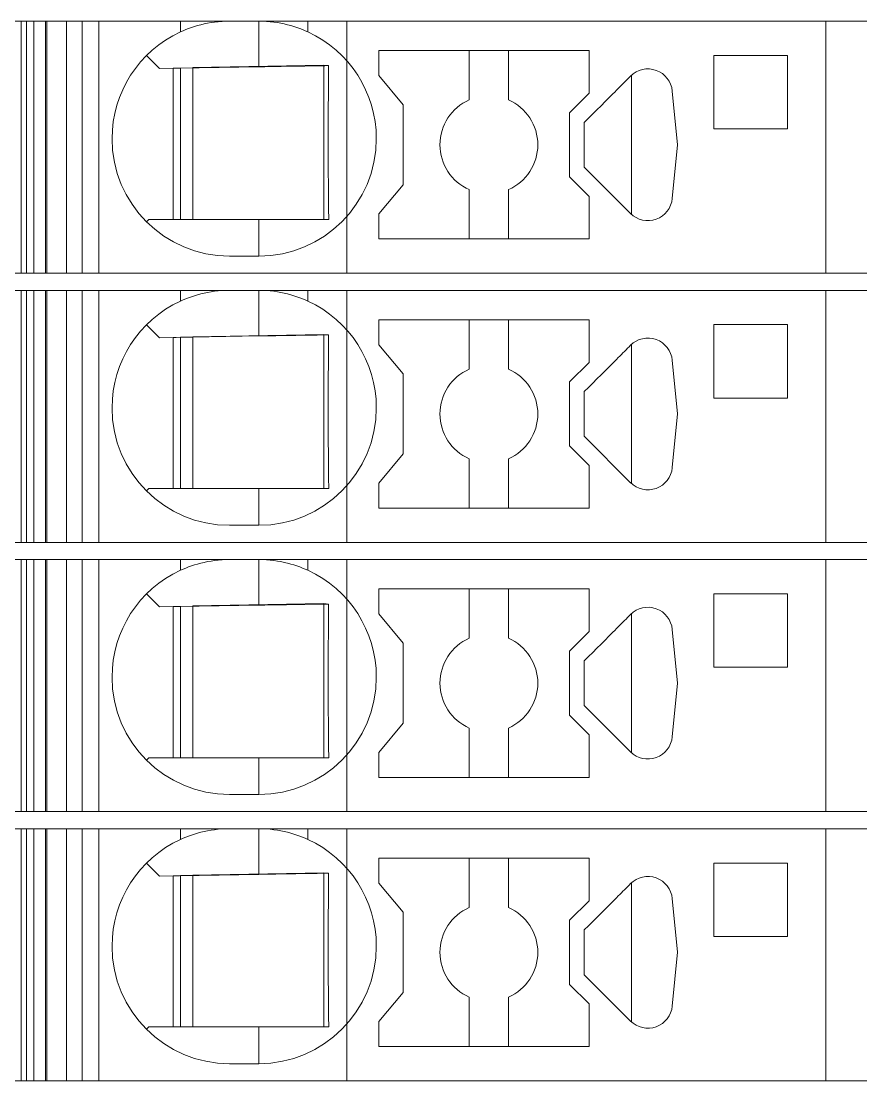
# Model space of a CAD drawing. Header units: millimetres. Extents: x 0 to 1680, y 0 to 1188.
# Drawn here: x 919.89 to 937.05, y 578.85 to 600.5 of the extents above; entities that cross this region are included whole.
import ezdxf
from ezdxf.enums import TextEntityAlignment as Align

# ---------------------------------------------------------------- set-up
doc = ezdxf.new("R2010")
doc.units = ezdxf.units.MM
for name, color, linetype, lineweight in [('EPLAN309', 5, 'Continuous', 5), ('EPLAN493', 5, 'Continuous', 5), ('MAIN-1', 7, 'Continuous', 5), ('MAIN-2', 7, 'Continuous', 5)]:
    doc.layers.add(name, color=color, linetype=linetype, lineweight=lineweight)
doc.styles.add('Tahoma', font='')
doc.styles.get('Tahoma').set_extended_font_data('Tahoma')

# ---------------------------------------------------------------- blocks, each defined once
blk = doc.blocks.new('EPLSYM_LibrarySPECIAL_Symbol12_Variant0_Placement8_4')
at = {"layer": 'EPLAN309', "lineweight": 13, "ltscale": 16}
blk.add_lwpolyline([(0, -5.15), (68.15, -5.15), (68.15, 0), (0, 0)], close=True, dxfattribs=at)
at = {"layer": 'EPLAN493', "color": 5, "style": 'Tahoma'}
blk.add_attdef('17_20450', text='', height=2.3478, dxfattribs=at).set_placement((0, -21.83478), align=Align.MIDDLE_RIGHT)
blk = doc.blocks.new('EPLSYM_LibrarySPECIAL_Symbol12_Variant0_Placement8_5')
at = {"layer": 'EPLAN309', "lineweight": 13, "ltscale": 16}
blk.add_lwpolyline([(0, -5.15), (68.15, -5.15), (68.15, 0), (0, 0)], close=True, dxfattribs=at)
at = {"layer": 'EPLAN493', "color": 5, "style": 'Tahoma'}
blk.add_attdef('17_20450', text='', height=2.3478, dxfattribs=at).set_placement((0, -21.83478), align=Align.MIDDLE_RIGHT)
blk = doc.blocks.new('EPLSYM_LibrarySPECIAL_Symbol12_Variant0_Placement8_6')
at = {"layer": 'EPLAN309', "lineweight": 13, "ltscale": 16}
blk.add_lwpolyline([(0, -5.15), (68.15, -5.15), (68.15, 0), (0, 0)], close=True, dxfattribs=at)
at = {"layer": 'EPLAN493', "color": 5, "style": 'Tahoma'}
blk.add_attdef('17_20450', text='', height=2.3478, dxfattribs=at).set_placement((0, -21.83478), align=Align.MIDDLE_RIGHT)
blk = doc.blocks.new('EPLSYM_LibrarySPECIAL_Symbol12_Variant0_Placement8_7')
at = {"layer": 'EPLAN309', "lineweight": 13, "ltscale": 16}
blk.add_lwpolyline([(0, -5.15), (68.15, -5.15), (68.15, 0), (0, 0)], close=True, dxfattribs=at)
at = {"layer": 'EPLAN493', "color": 5, "style": 'Tahoma'}
blk.add_attdef('17_20450', text='', height=2.3478, dxfattribs=at).set_placement((0, -21.83478), align=Align.MIDDLE_RIGHT)

msp = doc.modelspace()

# ---------------------------------------------------------------- linework, layer by layer
at = {"layer": 'MAIN-1'}
for p, q in [((920.001, 600.5), (919.893, 600.5)), ((919.893, 595.35), (919.893, 600.5)), ((920.001, 600.5), (923.15, 600.5)), ((920.001, 595.35), (920.001, 600.5)), ((923.15, 600.5), (924.15, 600.5)), ((923.15, 600.5), (923.15, 600.282)), ((923.313, 600.349), (923.372, 600.37)), ((923.372, 600.37), (923.433, 600.39)), ((923.433, 600.39), (923.497, 600.409)), ((923.497, 600.409), (923.563, 600.427)), ((923.563, 600.427), (923.631, 600.443)), ((923.631, 600.443), (923.701, 600.458)), ((923.701, 600.458), (923.772, 600.47)), ((923.772, 600.47), (923.846, 600.481)), ((923.846, 600.481), (923.921, 600.489)), ((923.921, 600.489), (923.997, 600.495)), ((923.997, 600.495), (924.073, 600.499)), ((924.073, 600.499), (924.15, 600.5)), ((924.75, 600.5), (924.15, 600.5)), ((924.827, 600.499), (924.75, 600.5)), ((925.75, 600.5), (924.75, 600.5)), ((924.75, 599.568), (924.75, 600.5)), ((924.903, 600.495), (924.827, 600.499)), ((924.979, 600.489), (924.903, 600.495)), ((925.054, 600.481), (924.979, 600.489)), ((925.128, 600.47), (925.054, 600.481)), ((925.199, 600.458), (925.128, 600.47)), ((925.269, 600.443), (925.199, 600.458)), ((925.337, 600.427), (925.269, 600.443)), ((925.403, 600.409), (925.337, 600.427)), ((925.467, 600.39), (925.403, 600.409)), ((925.528, 600.37), (925.467, 600.39)), ((925.587, 600.349), (925.528, 600.37)), ((925.75, 600.5), (936.332, 600.5)), ((925.75, 600.5), (925.75, 600.282)), ((937.05, 600.5), (936.332, 600.5)), ((936.332, 595.35), (936.332, 600.5)), ((923.15, 600.282), (923.202, 600.305)), ((923.202, 600.305), (923.256, 600.327)), ((923.256, 600.327), (923.313, 600.349)), ((925.644, 600.327), (925.587, 600.349)), ((925.698, 600.305), (925.644, 600.327)), ((925.75, 600.282), (925.698, 600.305)), ((922.453, 599.797), (922.717, 599.533)), ((927.2, 599.9), (927.2, 599.389)), ((931.5, 599.9), (927.2, 599.9)), ((929.05, 599.9), (929.05, 598.892)), ((929.85, 598.892), (929.85, 599.9)), ((931.5, 599.029), (931.5, 599.9)), ((934.05, 599.8), (934.05, 598.3)), ((935.55, 599.8), (934.05, 599.8)), ((935.55, 598.3), (935.55, 599.8)), ((922.717, 599.533), (924.75, 599.568)), ((923, 596.45), (923, 599.538)), ((923.15, 599.54), (923.15, 596.45)), ((923.4, 596.45), (923.4, 599.545)), ((924.87, 599.57), (924.75, 599.568)), ((924.987, 599.572), (924.87, 599.57)), ((925.1, 599.574), (924.987, 599.572)), ((925.209, 599.576), (925.1, 599.574)), ((925.313, 599.578), (925.209, 599.576)), ((925.412, 599.579), (925.313, 599.578)), ((925.507, 599.581), (925.412, 599.579)), ((925.599, 599.583), (925.507, 599.581)), ((925.688, 599.584), (925.599, 599.583)), ((925.774, 599.586), (925.688, 599.584)), ((925.858, 599.587), (925.774, 599.586)), ((925.94, 599.588), (925.858, 599.587)), ((926.02, 599.59), (925.94, 599.588)), ((926.099, 599.591), (926.02, 599.59)), ((926.079, 596.45), (926.079, 599.591)), ((926.176, 599.592), (926.099, 599.591)), ((926.175, 599.45), (926.176, 599.522)), ((926.176, 599.522), (926.176, 599.592)), ((926.173, 599.303), (926.174, 599.377)), ((926.173, 599.227), (926.173, 599.303)), ((926.174, 599.377), (926.175, 599.45)), ((927.7, 598.793), (927.2, 599.389)), ((932.252, 599.285), (932.221, 599.253)), ((932.284, 599.316), (932.252, 599.285)), ((932.315, 599.347), (932.284, 599.316)), ((932.346, 599.379), (932.315, 599.347)), ((932.367, 599.398), (932.367, 596.552)), ((926.17, 598.988), (926.171, 599.07)), ((926.171, 599.07), (926.172, 599.149)), ((926.172, 599.149), (926.173, 599.227)), ((932.058, 599.09), (932.021, 599.053)), ((932.094, 599.126), (932.058, 599.09)), ((932.127, 599.159), (932.094, 599.126)), ((932.158, 599.191), (932.127, 599.159)), ((932.19, 599.222), (932.158, 599.191)), ((932.221, 599.253), (932.19, 599.222)), ((933.302, 597.975), (933.198, 599.072)), ((926.169, 598.817), (926.17, 598.904)), ((926.17, 598.904), (926.17, 598.988)), ((931.1, 598.629), (931.5, 599.029)), ((931.823, 598.856), (931.742, 598.774)), ((931.902, 598.934), (931.823, 598.856)), ((931.943, 598.975), (931.902, 598.934)), ((931.983, 599.015), (931.943, 598.975)), ((932.021, 599.053), (931.983, 599.015)), ((926.168, 598.632), (926.169, 598.726)), ((926.168, 598.534), (926.168, 598.632)), ((926.169, 598.726), (926.169, 598.817)), ((927.7, 597.157), (927.7, 598.793)), ((931.1, 598.629), (931.1, 597.321)), ((931.658, 598.69), (931.572, 598.604)), ((931.742, 598.774), (931.658, 598.69)), ((926.167, 598.431), (926.168, 598.534)), ((926.167, 598.324), (926.167, 598.431)), ((931.486, 598.518), (931.4, 598.432)), ((931.4, 598.302), (931.4, 598.432)), ((931.572, 598.604), (931.486, 598.518)), ((926.167, 598.213), (926.167, 598.324)), ((926.167, 598.1), (926.167, 598.213)), ((931.4, 598.171), (931.4, 598.302)), ((934.05, 598.3), (935.55, 598.3)), ((926.167, 597.979), (926.167, 598.1)), ((926.167, 597.861), (926.167, 597.979)), ((931.4, 598.04), (931.4, 598.171)), ((931.4, 597.91), (931.4, 598.04)), ((933.198, 596.878), (933.302, 597.975)), ((926.167, 597.747), (926.167, 597.861)), ((931.4, 597.779), (931.4, 597.91)), ((931.4, 597.648), (931.4, 597.779)), ((926.168, 597.638), (926.167, 597.747)), ((926.168, 597.534), (926.168, 597.638)), ((931.4, 597.518), (931.4, 597.648)), ((926.169, 597.434), (926.168, 597.534)), ((926.169, 597.339), (926.169, 597.434)), ((926.17, 597.248), (926.169, 597.339)), ((931.4, 597.518), (932.346, 596.571)), ((926.171, 597.159), (926.17, 597.248)), ((926.172, 597.073), (926.171, 597.159)), ((927.2, 596.561), (927.7, 597.157)), ((931.5, 596.921), (931.1, 597.321)), ((926.172, 596.99), (926.172, 597.073)), ((926.173, 596.908), (926.172, 596.99)), ((926.174, 596.829), (926.173, 596.908)), ((929.05, 596.05), (929.05, 597.058)), ((929.85, 596.05), (929.85, 597.058)), ((931.5, 596.05), (931.5, 596.921)), ((926.175, 596.75), (926.174, 596.829)), ((926.176, 596.674), (926.175, 596.75)), ((926.176, 596.598), (926.176, 596.674)), ((926.177, 596.524), (926.176, 596.598)), ((926.178, 596.45), (926.177, 596.524)), ((927.2, 596.561), (927.2, 596.05)), ((922.5, 596.45), (922.453, 596.403)), ((922.5, 596.45), (924.75, 596.45)), ((924.75, 596.45), (924.842, 596.45)), ((924.75, 596.45), (924.75, 595.7)), ((924.842, 596.45), (924.933, 596.45)), ((924.933, 596.45), (925.023, 596.45)), ((925.023, 596.45), (925.11, 596.45)), ((925.11, 596.45), (925.195, 596.45)), ((925.195, 596.45), (925.278, 596.45)), ((925.278, 596.45), (925.358, 596.45)), ((925.358, 596.45), (925.436, 596.45)), ((925.436, 596.45), (925.511, 596.45)), ((925.511, 596.45), (925.585, 596.45)), ((925.585, 596.45), (925.657, 596.45)), ((925.657, 596.45), (925.726, 596.45)), ((925.726, 596.45), (925.795, 596.45)), ((925.795, 596.45), (925.861, 596.45)), ((925.861, 596.45), (925.927, 596.45)), ((925.927, 596.45), (925.991, 596.45)), ((925.991, 596.45), (926.055, 596.45)), ((926.055, 596.45), (926.117, 596.45)), ((926.117, 596.45), (926.178, 596.45)), ((931.5, 596.05), (927.2, 596.05)), ((924.75, 595.7), (924.15, 595.7)), ((920.001, 595.35), (919.893, 595.35)), ((920.001, 595.35), (936.332, 595.35)), ((937.05, 595.35), (936.332, 595.35)), ((920.001, 595), (919.893, 595)), ((919.893, 589.85), (919.893, 595)), ((920.001, 595), (923.15, 595)), ((920.001, 589.85), (920.001, 595)), ((923.15, 595), (924.15, 595)), ((923.15, 595), (923.15, 594.782)), ((923.563, 594.927), (923.631, 594.943)), ((923.631, 594.943), (923.701, 594.958)), ((923.701, 594.958), (923.772, 594.97)), ((923.772, 594.97), (923.846, 594.981)), ((923.846, 594.981), (923.921, 594.989)), ((923.921, 594.989), (923.997, 594.995)), ((923.997, 594.995), (924.073, 594.999)), ((924.073, 594.999), (924.15, 595)), ((924.75, 595), (924.15, 595)), ((924.827, 594.999), (924.75, 595)), ((925.75, 595), (924.75, 595)), ((924.75, 594.068), (924.75, 595)), ((924.903, 594.995), (924.827, 594.999)), ((924.979, 594.989), (924.903, 594.995)), ((925.054, 594.981), (924.979, 594.989)), ((925.128, 594.97), (925.054, 594.981)), ((925.199, 594.958), (925.128, 594.97)), ((925.269, 594.943), (925.199, 594.958)), ((925.337, 594.927), (925.269, 594.943)), ((925.75, 595), (936.332, 595)), ((925.75, 595), (925.75, 594.782)), ((937.05, 595), (936.332, 595)), ((936.332, 589.85), (936.332, 595)), ((923.15, 594.782), (923.202, 594.805)), ((923.202, 594.805), (923.256, 594.827)), ((923.256, 594.827), (923.313, 594.849)), ((923.313, 594.849), (923.372, 594.87)), ((923.372, 594.87), (923.433, 594.89)), ((923.433, 594.89), (923.497, 594.909)), ((923.497, 594.909), (923.563, 594.927)), ((925.403, 594.909), (925.337, 594.927)), ((925.467, 594.89), (925.403, 594.909)), ((925.528, 594.87), (925.467, 594.89)), ((925.587, 594.849), (925.528, 594.87)), ((925.644, 594.827), (925.587, 594.849)), ((925.698, 594.805), (925.644, 594.827)), ((925.75, 594.782), (925.698, 594.805)), ((922.453, 594.297), (922.717, 594.033)), ((927.2, 594.4), (927.2, 593.889)), ((931.5, 594.4), (927.2, 594.4)), ((929.05, 594.4), (929.05, 593.392)), ((929.85, 593.392), (929.85, 594.4)), ((931.5, 593.529), (931.5, 594.4)), ((934.05, 594.3), (934.05, 592.8)), ((935.55, 594.3), (934.05, 594.3)), ((935.55, 592.8), (935.55, 594.3)), ((925.209, 594.076), (925.1, 594.074)), ((925.313, 594.078), (925.209, 594.076)), ((925.412, 594.079), (925.313, 594.078)), ((925.507, 594.081), (925.412, 594.079)), ((925.599, 594.083), (925.507, 594.081)), ((925.688, 594.084), (925.599, 594.083)), ((925.774, 594.086), (925.688, 594.084)), ((925.858, 594.087), (925.774, 594.086)), ((925.94, 594.088), (925.858, 594.087)), ((926.02, 594.09), (925.94, 594.088)), ((926.099, 594.091), (926.02, 594.09)), ((926.079, 590.95), (926.079, 594.091)), ((926.176, 594.092), (926.099, 594.091)), ((926.176, 594.022), (926.176, 594.092)), ((922.717, 594.033), (924.75, 594.068)), ((923, 590.95), (923, 594.038)), ((923.15, 594.04), (923.15, 590.95)), ((923.4, 590.95), (923.4, 594.045)), ((924.87, 594.07), (924.75, 594.068)), ((924.987, 594.072), (924.87, 594.07)), ((925.1, 594.074), (924.987, 594.072)), ((926.173, 593.803), (926.174, 593.877)), ((926.174, 593.877), (926.175, 593.95)), ((926.175, 593.95), (926.176, 594.022)), ((927.7, 593.293), (927.2, 593.889)), ((932.346, 593.879), (932.315, 593.847)), ((932.367, 593.898), (932.367, 591.052)), ((926.171, 593.57), (926.172, 593.649)), ((926.172, 593.649), (926.173, 593.727)), ((926.173, 593.727), (926.173, 593.803)), ((932.127, 593.659), (932.094, 593.626)), ((932.158, 593.691), (932.127, 593.659)), ((932.19, 593.722), (932.158, 593.691)), ((932.221, 593.753), (932.19, 593.722)), ((932.252, 593.785), (932.221, 593.753)), ((932.284, 593.816), (932.252, 593.785)), ((932.315, 593.847), (932.284, 593.816)), ((926.17, 593.488), (926.171, 593.57)), ((926.17, 593.404), (926.17, 593.488)), ((931.1, 593.129), (931.5, 593.529)), ((931.902, 593.434), (931.823, 593.356)), ((931.943, 593.475), (931.902, 593.434)), ((931.983, 593.515), (931.943, 593.475)), ((932.021, 593.553), (931.983, 593.515)), ((932.058, 593.59), (932.021, 593.553)), ((932.094, 593.626), (932.058, 593.59)), ((933.302, 592.475), (933.198, 593.572)), ((926.168, 593.132), (926.169, 593.226)), ((926.169, 593.317), (926.17, 593.404)), ((926.169, 593.226), (926.169, 593.317)), ((927.7, 591.657), (927.7, 593.293)), ((931.742, 593.274), (931.658, 593.19)), ((931.823, 593.356), (931.742, 593.274)), ((926.167, 592.931), (926.168, 593.034)), ((926.168, 593.034), (926.168, 593.132)), ((931.1, 593.129), (931.1, 591.821)), ((931.486, 593.018), (931.4, 592.932)), ((931.572, 593.104), (931.486, 593.018)), ((931.658, 593.19), (931.572, 593.104)), ((926.167, 592.824), (926.167, 592.931)), ((926.167, 592.713), (926.167, 592.824)), ((931.4, 592.802), (931.4, 592.932)), ((931.4, 592.671), (931.4, 592.802)), ((934.05, 592.8), (935.55, 592.8)), ((926.167, 592.6), (926.167, 592.713)), ((926.167, 592.479), (926.167, 592.6)), ((931.4, 592.54), (931.4, 592.671)), ((926.167, 592.361), (926.167, 592.479)), ((926.167, 592.247), (926.167, 592.361)), ((931.4, 592.41), (931.4, 592.54)), ((931.4, 592.279), (931.4, 592.41)), ((933.198, 591.378), (933.302, 592.475)), ((926.168, 592.138), (926.167, 592.247)), ((926.168, 592.034), (926.168, 592.138)), ((931.4, 592.148), (931.4, 592.279)), ((931.4, 592.018), (931.4, 592.148)), ((926.169, 591.934), (926.168, 592.034)), ((926.169, 591.839), (926.169, 591.934)), ((931.4, 592.018), (932.346, 591.071)), ((926.17, 591.748), (926.169, 591.839)), ((926.171, 591.659), (926.17, 591.748)), ((931.5, 591.421), (931.1, 591.821)), ((926.172, 591.573), (926.171, 591.659)), ((926.172, 591.49), (926.172, 591.573)), ((926.173, 591.408), (926.172, 591.49)), ((927.2, 591.061), (927.7, 591.657)), ((929.05, 590.55), (929.05, 591.558)), ((929.85, 590.55), (929.85, 591.558)), ((926.174, 591.329), (926.173, 591.408)), ((926.175, 591.25), (926.174, 591.329)), ((931.5, 590.55), (931.5, 591.421)), ((926.176, 591.174), (926.175, 591.25)), ((926.176, 591.098), (926.176, 591.174)), ((926.177, 591.024), (926.176, 591.098)), ((927.2, 591.061), (927.2, 590.55)), ((922.5, 590.95), (922.453, 590.903)), ((922.5, 590.95), (924.75, 590.95)), ((924.75, 590.95), (924.842, 590.95)), ((924.75, 590.95), (924.75, 590.2)), ((924.842, 590.95), (924.933, 590.95)), ((924.933, 590.95), (925.023, 590.95)), ((925.023, 590.95), (925.11, 590.95)), ((925.11, 590.95), (925.195, 590.95)), ((925.195, 590.95), (925.278, 590.95)), ((925.278, 590.95), (925.358, 590.95)), ((925.358, 590.95), (925.436, 590.95)), ((925.436, 590.95), (925.511, 590.95)), ((925.511, 590.95), (925.585, 590.95)), ((925.585, 590.95), (925.657, 590.95)), ((925.657, 590.95), (925.726, 590.95)), ((925.726, 590.95), (925.795, 590.95)), ((925.795, 590.95), (925.861, 590.95)), ((925.861, 590.95), (925.927, 590.95)), ((925.927, 590.95), (925.991, 590.95)), ((925.991, 590.95), (926.055, 590.95)), ((926.055, 590.95), (926.117, 590.95)), ((926.117, 590.95), (926.178, 590.95)), ((926.178, 590.95), (926.177, 591.024)), ((931.5, 590.55), (927.2, 590.55)), ((924.75, 590.2), (924.15, 590.2)), ((920.001, 589.85), (919.893, 589.85)), ((920.001, 589.85), (936.332, 589.85)), ((937.05, 589.85), (936.332, 589.85)), ((920.001, 589.5), (919.893, 589.5)), ((919.893, 584.35), (919.893, 589.5)), ((920.001, 589.5), (923.15, 589.5)), ((920.001, 584.35), (920.001, 589.5)), ((923.15, 589.5), (924.15, 589.5)), ((923.15, 589.5), (923.15, 589.282)), ((923.202, 589.305), (923.256, 589.327)), ((923.256, 589.327), (923.313, 589.349)), ((923.313, 589.349), (923.372, 589.37)), ((923.372, 589.37), (923.433, 589.39)), ((923.433, 589.39), (923.497, 589.409)), ((923.497, 589.409), (923.563, 589.427)), ((923.563, 589.427), (923.631, 589.443)), ((923.631, 589.443), (923.701, 589.458)), ((923.701, 589.458), (923.772, 589.47)), ((923.772, 589.47), (923.846, 589.481)), ((923.846, 589.481), (923.921, 589.489)), ((923.921, 589.489), (923.997, 589.495)), ((923.997, 589.495), (924.073, 589.499)), ((924.073, 589.499), (924.15, 589.5)), ((924.75, 589.5), (924.15, 589.5)), ((924.827, 589.499), (924.75, 589.5)), ((925.75, 589.5), (924.75, 589.5)), ((924.75, 588.568), (924.75, 589.5)), ((924.903, 589.495), (924.827, 589.499)), ((924.979, 589.489), (924.903, 589.495)), ((925.054, 589.481), (924.979, 589.489)), ((925.128, 589.47), (925.054, 589.481)), ((925.199, 589.458), (925.128, 589.47)), ((925.269, 589.443), (925.199, 589.458)), ((925.337, 589.427), (925.269, 589.443)), ((925.403, 589.409), (925.337, 589.427)), ((925.467, 589.39), (925.403, 589.409)), ((925.528, 589.37), (925.467, 589.39)), ((925.587, 589.349), (925.528, 589.37)), ((925.644, 589.327), (925.587, 589.349)), ((925.698, 589.305), (925.644, 589.327)), ((925.75, 589.5), (936.332, 589.5)), ((925.75, 589.5), (925.75, 589.282)), ((937.05, 589.5), (936.332, 589.5)), ((936.332, 584.35), (936.332, 589.5)), ((923.15, 589.282), (923.202, 589.305)), ((925.75, 589.282), (925.698, 589.305)), ((927.2, 588.9), (927.2, 588.389)), ((931.5, 588.9), (927.2, 588.9)), ((929.05, 588.9), (929.05, 587.892)), ((929.85, 587.892), (929.85, 588.9)), ((931.5, 588.029), (931.5, 588.9)), ((922.453, 588.797), (922.717, 588.533)), ((934.05, 588.8), (934.05, 587.3)), ((935.55, 588.8), (934.05, 588.8)), ((935.55, 587.3), (935.55, 588.8)), ((922.717, 588.533), (924.75, 588.568)), ((923, 585.45), (923, 588.538)), ((923.15, 588.54), (923.15, 585.45)), ((923.4, 585.45), (923.4, 588.545)), ((924.87, 588.57), (924.75, 588.568)), ((924.987, 588.572), (924.87, 588.57)), ((925.1, 588.574), (924.987, 588.572)), ((925.209, 588.576), (925.1, 588.574)), ((925.313, 588.578), (925.209, 588.576)), ((925.412, 588.579), (925.313, 588.578)), ((925.507, 588.581), (925.412, 588.579)), ((925.599, 588.583), (925.507, 588.581)), ((925.688, 588.584), (925.599, 588.583)), ((925.774, 588.586), (925.688, 588.584)), ((925.858, 588.587), (925.774, 588.586)), ((925.94, 588.588), (925.858, 588.587)), ((926.02, 588.59), (925.94, 588.588)), ((926.099, 588.591), (926.02, 588.59)), ((926.079, 585.45), (926.079, 588.591)), ((926.176, 588.592), (926.099, 588.591)), ((926.174, 588.377), (926.175, 588.45)), ((926.175, 588.45), (926.176, 588.522)), ((926.176, 588.522), (926.176, 588.592)), ((926.173, 588.303), (926.174, 588.377)), ((926.173, 588.227), (926.173, 588.303)), ((927.7, 587.793), (927.2, 588.389)), ((932.221, 588.253), (932.19, 588.222)), ((932.252, 588.285), (932.221, 588.253)), ((932.284, 588.316), (932.252, 588.285)), ((932.315, 588.347), (932.284, 588.316)), ((932.346, 588.379), (932.315, 588.347)), ((932.367, 588.398), (932.367, 585.552)), ((926.17, 587.988), (926.171, 588.07)), ((926.171, 588.07), (926.172, 588.149)), ((926.172, 588.149), (926.173, 588.227)), ((931.1, 587.629), (931.5, 588.029)), ((931.983, 588.015), (931.943, 587.975)), ((932.021, 588.053), (931.983, 588.015)), ((932.058, 588.09), (932.021, 588.053)), ((932.094, 588.126), (932.058, 588.09)), ((932.127, 588.159), (932.094, 588.126)), ((932.158, 588.191), (932.127, 588.159)), ((932.19, 588.222), (932.158, 588.191)), ((933.302, 586.975), (933.198, 588.072)), ((926.169, 587.817), (926.17, 587.904)), ((926.169, 587.726), (926.169, 587.817)), ((926.17, 587.904), (926.17, 587.988)), ((931.823, 587.856), (931.742, 587.774)), ((931.902, 587.934), (931.823, 587.856)), ((931.943, 587.975), (931.902, 587.934)), ((926.168, 587.632), (926.169, 587.726)), ((926.168, 587.534), (926.168, 587.632)), ((927.7, 586.157), (927.7, 587.793)), ((931.1, 587.629), (931.1, 586.321)), ((931.572, 587.604), (931.486, 587.518)), ((931.658, 587.69), (931.572, 587.604)), ((931.742, 587.774), (931.658, 587.69)), ((926.167, 587.431), (926.168, 587.534)), ((926.167, 587.324), (926.167, 587.431)), ((931.486, 587.518), (931.4, 587.432)), ((931.4, 587.302), (931.4, 587.432)), ((926.167, 587.213), (926.167, 587.324)), ((926.167, 587.1), (926.167, 587.213)), ((931.4, 587.171), (931.4, 587.302)), ((931.4, 587.04), (931.4, 587.171)), ((934.05, 587.3), (935.55, 587.3)), ((926.167, 586.979), (926.167, 587.1)), ((926.167, 586.861), (926.167, 586.979)), ((931.4, 586.91), (931.4, 587.04)), ((933.198, 585.878), (933.302, 586.975)), ((926.167, 586.747), (926.167, 586.861)), ((926.168, 586.638), (926.167, 586.747)), ((931.4, 586.779), (931.4, 586.91)), ((931.4, 586.648), (931.4, 586.779)), ((926.168, 586.534), (926.168, 586.638)), ((926.169, 586.434), (926.168, 586.534)), ((931.4, 586.518), (931.4, 586.648)), ((931.4, 586.518), (932.346, 585.571)), ((926.169, 586.339), (926.169, 586.434)), ((926.17, 586.248), (926.169, 586.339)), ((931.5, 585.921), (931.1, 586.321)), ((926.171, 586.159), (926.17, 586.248)), ((926.172, 586.073), (926.171, 586.159)), ((926.172, 585.99), (926.172, 586.073)), ((927.2, 585.561), (927.7, 586.157)), ((926.173, 585.908), (926.172, 585.99)), ((926.174, 585.829), (926.173, 585.908)), ((929.05, 585.05), (929.05, 586.058)), ((929.85, 585.05), (929.85, 586.058)), ((931.5, 585.05), (931.5, 585.921)), ((926.175, 585.75), (926.174, 585.829)), ((926.176, 585.674), (926.175, 585.75)), ((926.176, 585.598), (926.176, 585.674)), ((922.5, 585.45), (922.453, 585.403)), ((922.5, 585.45), (924.75, 585.45)), ((924.75, 585.45), (924.842, 585.45)), ((924.75, 585.45), (924.75, 584.7)), ((924.842, 585.45), (924.933, 585.45)), ((924.933, 585.45), (925.023, 585.45)), ((925.023, 585.45), (925.11, 585.45)), ((925.11, 585.45), (925.195, 585.45)), ((925.195, 585.45), (925.278, 585.45)), ((925.278, 585.45), (925.358, 585.45)), ((925.358, 585.45), (925.436, 585.45)), ((925.436, 585.45), (925.511, 585.45)), ((925.511, 585.45), (925.585, 585.45)), ((925.585, 585.45), (925.657, 585.45)), ((925.657, 585.45), (925.726, 585.45)), ((925.726, 585.45), (925.795, 585.45)), ((925.795, 585.45), (925.861, 585.45)), ((925.861, 585.45), (925.927, 585.45)), ((925.927, 585.45), (925.991, 585.45)), ((925.991, 585.45), (926.055, 585.45)), ((926.055, 585.45), (926.117, 585.45)), ((926.117, 585.45), (926.178, 585.45)), ((926.177, 585.524), (926.176, 585.598)), ((926.178, 585.45), (926.177, 585.524)), ((927.2, 585.561), (927.2, 585.05)), ((931.5, 585.05), (927.2, 585.05)), ((924.75, 584.7), (924.15, 584.7)), ((920.001, 584.35), (919.893, 584.35)), ((920.001, 584.35), (936.332, 584.35)), ((937.05, 584.35), (936.332, 584.35)), ((920.001, 584), (919.893, 584)), ((919.893, 578.85), (919.893, 584)), ((920.001, 584), (923.15, 584)), ((920.001, 578.85), (920.001, 584)), ((923.15, 584), (924.15, 584)), ((923.15, 584), (923.15, 583.782)), ((923.433, 583.89), (923.497, 583.909)), ((923.497, 583.909), (923.563, 583.927)), ((923.563, 583.927), (923.631, 583.943)), ((923.631, 583.943), (923.701, 583.958)), ((923.701, 583.958), (923.772, 583.97)), ((923.772, 583.97), (923.846, 583.981)), ((923.846, 583.981), (923.921, 583.989)), ((923.921, 583.989), (923.997, 583.995)), ((923.997, 583.995), (924.073, 583.999)), ((924.073, 583.999), (924.15, 584)), ((924.75, 584), (924.15, 584)), ((924.827, 583.999), (924.75, 584)), ((925.75, 584), (924.75, 584)), ((924.75, 583.068), (924.75, 584)), ((924.903, 583.995), (924.827, 583.999)), ((924.979, 583.989), (924.903, 583.995)), ((925.054, 583.981), (924.979, 583.989)), ((925.128, 583.97), (925.054, 583.981)), ((925.199, 583.958), (925.128, 583.97)), ((925.269, 583.943), (925.199, 583.958)), ((925.337, 583.927), (925.269, 583.943)), ((925.403, 583.909), (925.337, 583.927)), ((925.467, 583.89), (925.403, 583.909)), ((925.75, 584), (936.332, 584)), ((925.75, 584), (925.75, 583.782)), ((937.05, 584), (936.332, 584)), ((936.332, 578.85), (936.332, 584)), ((923.15, 583.782), (923.202, 583.805)), ((923.202, 583.805), (923.256, 583.827)), ((923.256, 583.827), (923.313, 583.849)), ((923.313, 583.849), (923.372, 583.87)), ((923.372, 583.87), (923.433, 583.89)), ((925.528, 583.87), (925.467, 583.89)), ((925.587, 583.849), (925.528, 583.87)), ((925.644, 583.827), (925.587, 583.849)), ((925.698, 583.805), (925.644, 583.827)), ((925.75, 583.782), (925.698, 583.805)), ((922.453, 583.297), (922.717, 583.033)), ((927.2, 583.4), (927.2, 582.889)), ((931.5, 583.4), (927.2, 583.4)), ((929.05, 583.4), (929.05, 582.392)), ((929.85, 582.392), (929.85, 583.4)), ((931.5, 582.529), (931.5, 583.4)), ((934.05, 583.3), (934.05, 581.8)), ((935.55, 583.3), (934.05, 583.3)), ((935.55, 581.8), (935.55, 583.3)), ((922.717, 583.033), (924.75, 583.068)), ((923, 579.95), (923, 583.038)), ((923.15, 583.04), (923.15, 579.95)), ((923.4, 579.95), (923.4, 583.045)), ((924.87, 583.07), (924.75, 583.068)), ((924.987, 583.072), (924.87, 583.07)), ((925.1, 583.074), (924.987, 583.072)), ((925.209, 583.076), (925.1, 583.074)), ((925.313, 583.078), (925.209, 583.076)), ((925.412, 583.079), (925.313, 583.078)), ((925.507, 583.081), (925.412, 583.079)), ((925.599, 583.083), (925.507, 583.081)), ((925.688, 583.084), (925.599, 583.083)), ((925.774, 583.086), (925.688, 583.084)), ((925.858, 583.087), (925.774, 583.086)), ((925.94, 583.088), (925.858, 583.087)), ((926.02, 583.09), (925.94, 583.088)), ((926.099, 583.091), (926.02, 583.09)), ((926.079, 579.95), (926.079, 583.091)), ((926.176, 583.092), (926.099, 583.091)), ((926.176, 583.022), (926.176, 583.092)), ((926.173, 582.803), (926.174, 582.877)), ((926.174, 582.877), (926.175, 582.95)), ((926.175, 582.95), (926.176, 583.022)), ((927.7, 582.293), (927.2, 582.889)), ((932.315, 582.847), (932.284, 582.816)), ((932.346, 582.879), (932.315, 582.847)), ((932.367, 582.898), (932.367, 580.052)), ((926.171, 582.57), (926.172, 582.649)), ((926.172, 582.649), (926.173, 582.727)), ((926.173, 582.727), (926.173, 582.803)), ((932.094, 582.626), (932.058, 582.59)), ((932.127, 582.659), (932.094, 582.626)), ((932.158, 582.691), (932.127, 582.659)), ((932.19, 582.722), (932.158, 582.691)), ((932.221, 582.753), (932.19, 582.722)), ((932.252, 582.785), (932.221, 582.753)), ((932.284, 582.816), (932.252, 582.785)), ((926.169, 582.317), (926.17, 582.404)), ((926.17, 582.488), (926.171, 582.57)), ((926.17, 582.404), (926.17, 582.488)), ((931.1, 582.129), (931.5, 582.529)), ((931.902, 582.434), (931.823, 582.356)), ((931.943, 582.475), (931.902, 582.434)), ((931.983, 582.515), (931.943, 582.475)), ((932.021, 582.553), (931.983, 582.515)), ((932.058, 582.59), (932.021, 582.553)), ((933.302, 581.475), (933.198, 582.572)), ((926.168, 582.132), (926.169, 582.226)), ((926.169, 582.226), (926.169, 582.317)), ((927.7, 580.657), (927.7, 582.293)), ((931.658, 582.19), (931.572, 582.104)), ((931.742, 582.274), (931.658, 582.19)), ((931.823, 582.356), (931.742, 582.274)), ((926.167, 581.931), (926.168, 582.034)), ((926.168, 582.034), (926.168, 582.132)), ((931.1, 582.129), (931.1, 580.821)), ((931.486, 582.018), (931.4, 581.932)), ((931.572, 582.104), (931.486, 582.018)), ((926.167, 581.824), (926.167, 581.931)), ((926.167, 581.713), (926.167, 581.824)), ((931.4, 581.802), (931.4, 581.932)), ((931.4, 581.671), (931.4, 581.802)), ((934.05, 581.8), (935.55, 581.8)), ((926.167, 581.6), (926.167, 581.713)), ((926.167, 581.479), (926.167, 581.6)), ((931.4, 581.54), (931.4, 581.671)), ((931.4, 581.41), (931.4, 581.54)), ((926.167, 581.361), (926.167, 581.479)), ((926.167, 581.247), (926.167, 581.361)), ((931.4, 581.279), (931.4, 581.41)), ((933.198, 580.378), (933.302, 581.475)), ((926.168, 581.138), (926.167, 581.247)), ((926.168, 581.034), (926.168, 581.138)), ((931.4, 581.148), (931.4, 581.279)), ((931.4, 581.018), (931.4, 581.148)), ((926.169, 580.934), (926.168, 581.034)), ((926.169, 580.839), (926.169, 580.934)), ((931.4, 581.018), (932.346, 580.071)), ((926.17, 580.748), (926.169, 580.839)), ((926.171, 580.659), (926.17, 580.748)), ((926.172, 580.573), (926.171, 580.659)), ((927.2, 580.061), (927.7, 580.657)), ((931.5, 580.421), (931.1, 580.821)), ((926.172, 580.49), (926.172, 580.573)), ((926.173, 580.408), (926.172, 580.49)), ((929.05, 579.55), (929.05, 580.558)), ((929.85, 579.55), (929.85, 580.558)), ((926.174, 580.329), (926.173, 580.408)), ((926.175, 580.25), (926.174, 580.329)), ((926.176, 580.174), (926.175, 580.25)), ((931.5, 579.55), (931.5, 580.421)), ((926.176, 580.098), (926.176, 580.174)), ((926.177, 580.024), (926.176, 580.098)), ((926.178, 579.95), (926.177, 580.024)), ((927.2, 580.061), (927.2, 579.55)), ((922.5, 579.95), (922.453, 579.903)), ((922.5, 579.95), (924.75, 579.95)), ((924.75, 579.95), (924.842, 579.95)), ((924.75, 579.95), (924.75, 579.2)), ((924.842, 579.95), (924.933, 579.95)), ((924.933, 579.95), (925.023, 579.95)), ((925.023, 579.95), (925.11, 579.95)), ((925.11, 579.95), (925.195, 579.95)), ((925.195, 579.95), (925.278, 579.95)), ((925.278, 579.95), (925.358, 579.95)), ((925.358, 579.95), (925.436, 579.95)), ((925.436, 579.95), (925.511, 579.95)), ((925.511, 579.95), (925.585, 579.95)), ((925.585, 579.95), (925.657, 579.95)), ((925.657, 579.95), (925.726, 579.95)), ((925.726, 579.95), (925.795, 579.95)), ((925.795, 579.95), (925.861, 579.95)), ((925.861, 579.95), (925.927, 579.95)), ((925.927, 579.95), (925.991, 579.95)), ((925.991, 579.95), (926.055, 579.95)), ((926.055, 579.95), (926.117, 579.95)), ((926.117, 579.95), (926.178, 579.95)), ((931.5, 579.55), (927.2, 579.55)), ((924.75, 579.2), (924.15, 579.2)), ((920.001, 578.85), (919.893, 578.85)), ((920.001, 578.85), (936.332, 578.85)), ((937.05, 578.85), (936.332, 578.85))]:
    msp.add_line(p, q, dxfattribs=at)
for centre, radius, start, end in [((924.15, 598.1), 2.4, 114.6244, 180), ((924.75, 598.1), 2.4, 0, 65.3756), ((932.7, 599.025), 0.5, 5.4404, 135), ((929.45, 597.975), 1, 113.5782, 180), ((929.45, 597.975), 1, 0, 66.4218), ((924.15, 598.1), 2.4, 180, 270), ((924.75, 598.1), 2.4, 270, 0), ((929.45, 597.975), 1, 180, 246.4218), ((929.45, 597.975), 1, 293.5782, 0), ((932.7, 596.925), 0.5, 225, 354.5596), ((924.15, 592.6), 2.4, 114.6244, 180), ((924.75, 592.6), 2.4, 0, 65.3756), ((932.7, 593.525), 0.5, 5.4404, 135), ((929.45, 592.475), 1, 113.5782, 180), ((929.45, 592.475), 1, 0, 66.4218), ((924.15, 592.6), 2.4, 180, 270), ((924.75, 592.6), 2.4, 270, 0), ((929.45, 592.475), 1, 180, 246.4218), ((929.45, 592.475), 1, 293.5782, 0), ((932.7, 591.425), 0.5, 225, 354.5596), ((924.15, 587.1), 2.4, 114.6244, 180), ((924.75, 587.1), 2.4, 0, 65.3756), ((932.7, 588.025), 0.5, 5.4404, 135), ((929.45, 586.975), 1, 113.5782, 180), ((929.45, 586.975), 1, 0, 66.4218), ((924.15, 587.1), 2.4, 180, 270), ((924.75, 587.1), 2.4, 270, 0), ((929.45, 586.975), 1, 180, 246.4218), ((929.45, 586.975), 1, 293.5782, 0), ((932.7, 585.925), 0.5, 225, 354.5596), ((924.15, 581.6), 2.4, 114.6244, 180), ((924.75, 581.6), 2.4, 0, 65.3756), ((932.7, 582.525), 0.5, 5.4404, 135), ((929.45, 581.475), 1, 113.5782, 180), ((929.45, 581.475), 1, 0, 66.4218), ((924.15, 581.6), 2.4, 180, 270), ((924.75, 581.6), 2.4, 270, 0), ((929.45, 581.475), 1, 180, 246.4218), ((929.45, 581.475), 1, 293.5782, 0), ((932.7, 580.425), 0.5, 225, 354.5596)]:
    msp.add_arc(centre, radius, start, end, dxfattribs=at)
at = {"layer": 'MAIN-2'}
for p, q in [((920.15, 600.5), (920.15, 595.35)), ((920.389, 595.35), (920.389, 600.5)), ((920.417, 600.5), (920.417, 595.35)), ((920.82, 600.5), (920.82, 595.35)), ((921.136, 595.35), (921.136, 600.5)), ((921.481, 600.5), (921.481, 595.35)), ((926.55, 595.35), (926.55, 600.5)), ((922.717, 599.533), (923, 599.538)), ((923.15, 599.542), (923, 599.539)), ((923, 599.539), (923, 599.538)), ((923, 599.538), (923, 599.538)), ((923.4, 599.548), (923.15, 599.543)), ((923.15, 599.542), (923.15, 599.543)), ((923.15, 599.542), (923.15, 599.54)), ((923.4, 599.553), (926.079, 599.6)), ((923.4, 599.548), (923.4, 599.553)), ((923.4, 599.545), (923.4, 599.548)), ((926.079, 599.6), (926.176, 599.592)), ((926.079, 599.591), (926.079, 599.6)), ((923.15, 596.45), (923.15, 596.45)), ((923.4, 596.45), (923.4, 596.45)), ((920.15, 595), (920.15, 589.85)), ((920.389, 589.85), (920.389, 595)), ((920.417, 595), (920.417, 589.85)), ((920.82, 595), (920.82, 589.85)), ((921.136, 589.85), (921.136, 595)), ((921.481, 595), (921.481, 589.85)), ((926.55, 589.85), (926.55, 595)), ((923.4, 594.053), (926.079, 594.1)), ((926.079, 594.1), (926.176, 594.092)), ((926.079, 594.091), (926.079, 594.1)), ((922.717, 594.033), (923, 594.038)), ((923.15, 594.042), (923, 594.039)), ((923, 594.039), (923, 594.038)), ((923, 594.038), (923, 594.038)), ((923.4, 594.048), (923.15, 594.043)), ((923.15, 594.042), (923.15, 594.043)), ((923.15, 594.042), (923.15, 594.04)), ((923.4, 594.048), (923.4, 594.053)), ((923.4, 594.045), (923.4, 594.048)), ((923.15, 590.95), (923.15, 590.95)), ((923.4, 590.95), (923.4, 590.95)), ((920.15, 589.5), (920.15, 584.35)), ((920.389, 584.35), (920.389, 589.5)), ((920.417, 589.5), (920.417, 584.35)), ((920.82, 589.5), (920.82, 584.35)), ((921.136, 584.35), (921.136, 589.5)), ((921.481, 589.5), (921.481, 584.35)), ((926.55, 584.35), (926.55, 589.5)), ((922.717, 588.533), (923, 588.538)), ((923.15, 588.542), (923, 588.539)), ((923, 588.539), (923, 588.538)), ((923, 588.538), (923, 588.538)), ((923.4, 588.548), (923.15, 588.543)), ((923.15, 588.542), (923.15, 588.543)), ((923.15, 588.542), (923.15, 588.54)), ((923.4, 588.553), (926.079, 588.6)), ((923.4, 588.548), (923.4, 588.553)), ((923.4, 588.545), (923.4, 588.548)), ((926.079, 588.6), (926.176, 588.592)), ((926.079, 588.591), (926.079, 588.6)), ((923.15, 585.45), (923.15, 585.45)), ((923.4, 585.45), (923.4, 585.45)), ((920.15, 584), (920.15, 578.85)), ((920.389, 578.85), (920.389, 584)), ((920.417, 584), (920.417, 578.85)), ((920.82, 584), (920.82, 578.85)), ((921.136, 578.85), (921.136, 584)), ((921.481, 584), (921.481, 578.85)), ((926.55, 578.85), (926.55, 584)), ((922.717, 583.033), (923, 583.038)), ((923.15, 583.042), (923, 583.039)), ((923, 583.039), (923, 583.038)), ((923, 583.038), (923, 583.038)), ((923.4, 583.048), (923.15, 583.043)), ((923.15, 583.042), (923.15, 583.043)), ((923.15, 583.042), (923.15, 583.04)), ((923.4, 583.053), (926.079, 583.1)), ((923.4, 583.048), (923.4, 583.053)), ((923.4, 583.045), (923.4, 583.048)), ((926.079, 583.1), (926.176, 583.092)), ((926.079, 583.091), (926.079, 583.1)), ((923.15, 579.95), (923.15, 579.95)), ((923.4, 579.95), (923.4, 579.95))]:
    msp.add_line(p, q, dxfattribs=at)

# ---------------------------------------------------------------- block references
for name, p in [('EPLSYM_LibrarySPECIAL_Symbol12_Variant0_Placement8_4', (901, 600.5)), ('EPLSYM_LibrarySPECIAL_Symbol12_Variant0_Placement8_5', (901, 595)), ('EPLSYM_LibrarySPECIAL_Symbol12_Variant0_Placement8_6', (901, 589.5)), ('EPLSYM_LibrarySPECIAL_Symbol12_Variant0_Placement8_7', (901, 584))]:
    msp.add_blockref(name, p)

doc.saveas('drawing.dxf')
